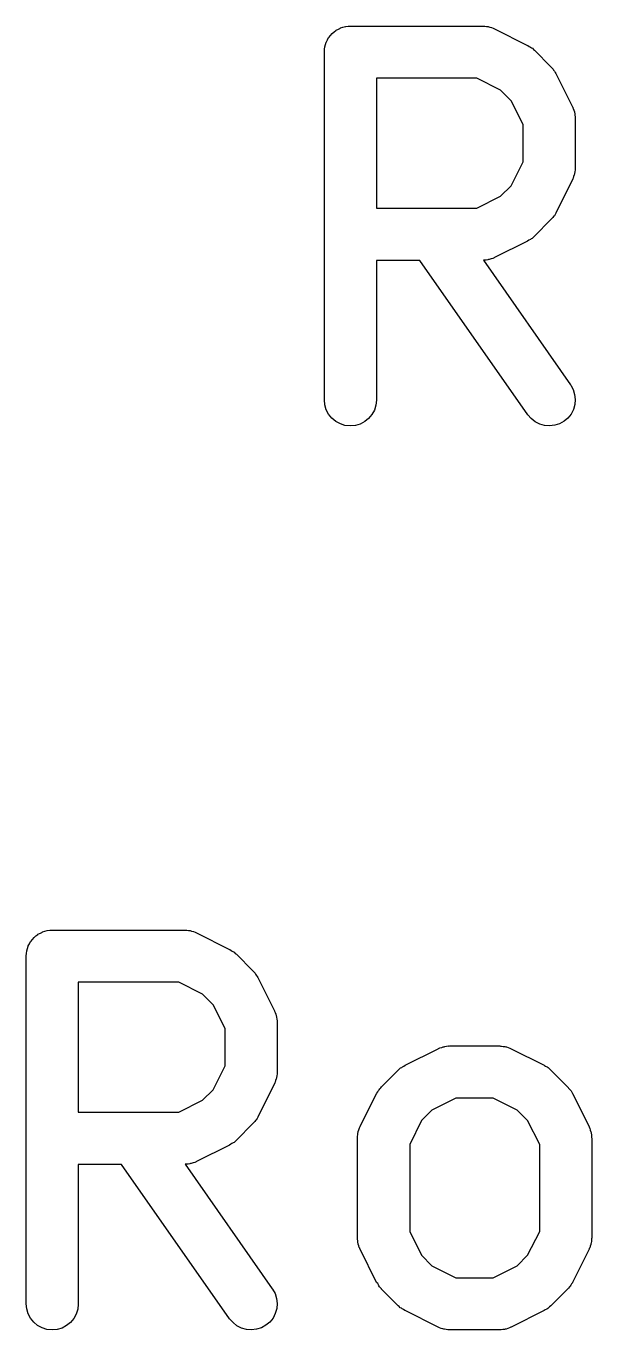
# Model space of a CAD drawing. Extents: x 70.9 to 138.2, y -84.2 to -19.9.
# Drawn here: x 117.896 to 119.523, y -51.227 to -47.477 of the extents above; entities that cross this region are included whole.
import ezdxf

# ---------------------------------------------------------------- set-up
doc = ezdxf.new("R2010")
doc.units = 0
doc.layers.add('BLACK', color=7, linetype='CONTINUOUS')

msp = doc.modelspace()

# ---------------------------------------------------------------- linework, layer by layer
at = {"layer": 'BLACK', "linetype": 'CONTINUOUS'}
for p, q in [((118.763, -47.5166), (118.766, -47.5104)), ((118.766, -47.5104), (118.767, -47.5102)), ((118.767, -47.51), (118.771, -47.5046)), ((118.767, -47.5102), (118.767, -47.51)), ((118.771, -47.5046), (118.776, -47.4992)), ((118.776, -47.4988), (118.782, -47.4944)), ((118.776, -47.499), (118.776, -47.4988)), ((118.776, -47.4992), (118.776, -47.499)), ((118.782, -47.4944), (118.787, -47.4899)), ((118.787, -47.4898), (118.788, -47.4896)), ((118.787, -47.4899), (118.787, -47.4898)), ((118.788, -47.4896), (118.794, -47.4864)), ((118.794, -47.4864), (118.8, -47.483)), ((118.8, -47.4828), (118.807, -47.4808)), ((118.8, -47.483), (118.8, -47.4828)), ((118.8, -47.483), (118.8, -47.483)), ((118.807, -47.4808), (118.814, -47.4788)), ((118.814, -47.4788), (118.815, -47.4787)), ((118.814, -47.4788), (118.814, -47.4788)), ((118.815, -47.4787), (118.822, -47.4781)), ((118.822, -47.4781), (118.829, -47.4774)), ((118.829, -47.4774), (119.21, -47.4774)), ((119.21, -47.4774), (119.211, -47.4774)), ((119.211, -47.4774), (119.213, -47.4776)), ((119.213, -47.4776), (119.215, -47.4776)), ((119.215, -47.4776), (119.22, -47.4784)), ((119.22, -47.4784), (119.225, -47.479)), ((119.225, -47.479), (119.227, -47.4797)), ((119.227, -47.4797), (119.229, -47.4801)), ((119.229, -47.4801), (119.234, -47.4819)), ((119.234, -47.4819), (119.239, -47.4834)), ((119.239, -47.4834), (119.241, -47.4845)), ((119.241, -47.4845), (119.243, -47.4853)), ((119.243, -47.4853), (119.338, -47.5329)), ((118.754, -47.5442), (118.755, -47.5373)), ((118.754, -47.5513), (118.754, -47.5442)), ((118.755, -47.5368), (118.757, -47.5301)), ((118.755, -47.537), (118.755, -47.5368)), ((118.755, -47.5373), (118.755, -47.537)), ((118.757, -47.5301), (118.759, -47.5233)), ((118.759, -47.5233), (118.76, -47.5231)), ((118.76, -47.5228), (118.763, -47.5166)), ((118.76, -47.5231), (118.76, -47.5228)), ((119.338, -47.5329), (119.339, -47.5334)), ((119.339, -47.5334), (119.343, -47.5357)), ((119.343, -47.5357), (119.346, -47.5377)), ((119.346, -47.5377), (119.349, -47.5397)), ((119.349, -47.5397), (119.352, -47.5414)), ((119.352, -47.5414), (119.355, -47.5443)), ((119.355, -47.5443), (119.358, -47.547)), ((119.358, -47.547), (119.405, -47.5946)), ((118.754, -47.5518), (118.754, -47.5513)), ((118.754, -47.5519), (118.754, -47.5518)), ((118.754, -47.5524), (118.754, -47.5519)), ((118.754, -47.5519), (118.754, -47.5519)), ((118.754, -48.5524), (118.754, -47.5524)), ((119.405, -47.5946), (119.406, -47.5953)), ((119.406, -47.5953), (119.409, -47.5986)), ((119.409, -47.5986), (119.412, -47.6017)), ((119.412, -47.6017), (119.413, -47.6043)), ((119.413, -47.6043), (119.415, -47.6068)), ((119.415, -47.6068), (119.417, -47.6105)), ((119.417, -47.6105), (119.419, -47.6141)), ((119.419, -47.6141), (119.467, -47.7093)), ((118.904, -47.6274), (118.904, -48.0012)), ((119.192, -47.6274), (118.904, -47.6274)), ((119.26, -47.6616), (119.192, -47.6274)), ((119.291, -47.692), (119.26, -47.6616)), ((119.325, -47.7606), (119.291, -47.692)), ((119.467, -47.7093), (119.468, -47.7103)), ((119.468, -47.7103), (119.468, -47.7123)), ((119.468, -47.7123), (119.469, -47.7143)), ((119.469, -47.7143), (119.471, -47.7192)), ((119.471, -47.7192), (119.473, -47.724)), ((119.473, -47.724), (119.473, -47.7262)), ((119.473, -47.7262), (119.474, -47.7283)), ((119.474, -47.7283), (119.474, -47.7334)), ((119.474, -47.7334), (119.475, -47.7385)), ((119.325, -47.868), (119.325, -47.7606)), ((119.475, -47.7385), (119.475, -47.7407)), ((119.475, -47.7407), (119.475, -47.7429)), ((119.475, -47.7429), (119.475, -47.8857)), ((119.291, -47.9365), (119.325, -47.868)), ((119.475, -47.8857), (119.475, -47.8868)), ((119.475, -47.8868), (119.475, -47.889)), ((119.467, -47.9193), (119.419, -48.0145)), ((119.468, -47.9172), (119.467, -47.9193)), ((119.469, -47.9153), (119.468, -47.9172)), ((119.47, -47.9104), (119.469, -47.9153)), ((119.472, -47.9056), (119.47, -47.9104)), ((119.473, -47.9034), (119.472, -47.9056)), ((119.474, -47.8962), (119.473, -47.9013)), ((119.473, -47.9013), (119.473, -47.9034)), ((119.475, -47.8912), (119.474, -47.8962)), ((119.475, -47.889), (119.475, -47.8912)), ((119.26, -47.9669), (119.291, -47.9365)), ((119.192, -48.0012), (119.26, -47.9669)), ((118.904, -48.0012), (119.192, -48.0012)), ((119.405, -48.034), (119.358, -48.0816)), ((119.408, -48.0307), (119.405, -48.034)), ((119.411, -48.0277), (119.408, -48.0307)), ((119.413, -48.0251), (119.411, -48.0277)), ((119.415, -48.0227), (119.413, -48.0251)), ((119.417, -48.019), (119.415, -48.0227)), ((119.419, -48.0154), (119.417, -48.019)), ((119.419, -48.0145), (119.419, -48.0154)), ((119.338, -48.0957), (119.243, -48.1433)), ((119.342, -48.0934), (119.338, -48.0957)), ((119.346, -48.0915), (119.342, -48.0934)), ((119.348, -48.0895), (119.346, -48.0915)), ((119.351, -48.0879), (119.348, -48.0895)), ((119.354, -48.085), (119.351, -48.0879)), ((119.357, -48.0823), (119.354, -48.085)), ((119.358, -48.0816), (119.357, -48.0823)), ((119.224, -48.1498), (119.219, -48.1503)), ((119.226, -48.1491), (119.224, -48.1498)), ((119.228, -48.1488), (119.226, -48.1491)), ((119.233, -48.147), (119.228, -48.1488)), ((119.238, -48.1455), (119.233, -48.147)), ((119.24, -48.1445), (119.238, -48.1455)), ((119.242, -48.1437), (119.24, -48.1445)), ((119.243, -48.1433), (119.242, -48.1437)), ((119.028, -48.1512), (118.904, -48.1512)), ((118.904, -48.1512), (118.904, -48.5524)), ((119.339, -48.5954), (119.028, -48.1512)), ((119.212, -48.151), (119.211, -48.1511)), ((119.211, -48.1511), (119.461, -48.5094)), ((119.214, -48.1511), (119.212, -48.151)), ((119.219, -48.1503), (119.214, -48.1511)), ((119.461, -48.5094), (119.462, -48.5102)), ((119.462, -48.5102), (119.469, -48.5231)), ((119.469, -48.5231), (119.473, -48.5371)), ((118.755, -48.5669), (118.754, -48.5524)), ((118.904, -48.5534), (118.902, -48.568)), ((118.904, -48.5524), (118.904, -48.5534)), ((119.473, -48.5371), (119.475, -48.5516)), ((119.475, -48.5516), (119.474, -48.5662)), ((118.759, -48.581), (118.755, -48.5669)), ((118.766, -48.5939), (118.759, -48.581)), ((118.775, -48.6052), (118.766, -48.5939)), ((118.89, -48.5948), (118.881, -48.606)), ((118.898, -48.5819), (118.89, -48.5948)), ((118.902, -48.568), (118.898, -48.5819)), ((119.348, -48.6065), (119.339, -48.5954)), ((119.463, -48.5932), (119.454, -48.6047)), ((119.47, -48.5802), (119.463, -48.5932)), ((119.474, -48.5662), (119.47, -48.5802)), ((118.787, -48.6146), (118.775, -48.6052)), ((118.8, -48.6215), (118.787, -48.6146)), ((118.813, -48.6258), (118.8, -48.6215)), ((118.828, -48.6274), (118.813, -48.6258)), ((118.843, -48.6261), (118.828, -48.6274)), ((118.857, -48.6219), (118.843, -48.6261)), ((118.87, -48.6151), (118.857, -48.6219)), ((118.881, -48.606), (118.87, -48.6151)), ((119.36, -48.6156), (119.348, -48.6065)), ((119.373, -48.6222), (119.36, -48.6156)), ((119.387, -48.6262), (119.373, -48.6222)), ((119.401, -48.6274), (119.387, -48.6262)), ((119.416, -48.6257), (119.401, -48.6274)), ((119.43, -48.6212), (119.416, -48.6257)), ((119.443, -48.6141), (119.43, -48.6212)), ((119.454, -48.6047), (119.443, -48.6141)), ((117.914, -50.1046), (117.919, -50.0992)), ((117.919, -50.0988), (117.924, -50.0944)), ((117.919, -50.099), (117.919, -50.0988)), ((117.919, -50.0992), (117.919, -50.099)), ((117.924, -50.0944), (117.93, -50.0899)), ((117.93, -50.0896), (117.937, -50.0864)), ((117.93, -50.0898), (117.93, -50.0896)), ((117.93, -50.0899), (117.93, -50.0898)), ((117.937, -50.0864), (117.943, -50.083)), ((117.943, -50.0828), (117.95, -50.0808)), ((117.943, -50.083), (117.943, -50.0828)), ((117.943, -50.083), (117.943, -50.083)), ((117.95, -50.0808), (117.957, -50.0788)), ((117.957, -50.0787), (117.964, -50.0781)), ((117.957, -50.0788), (117.957, -50.0787)), ((117.957, -50.0788), (117.957, -50.0788)), ((117.964, -50.0781), (117.971, -50.0774)), ((117.971, -50.0774), (118.352, -50.0774)), ((118.352, -50.0774), (118.353, -50.0774)), ((118.353, -50.0774), (118.356, -50.0776)), ((118.356, -50.0776), (118.358, -50.0776)), ((118.358, -50.0776), (118.363, -50.0784)), ((118.363, -50.0784), (118.368, -50.079)), ((118.368, -50.079), (118.37, -50.0797)), ((118.37, -50.0797), (118.372, -50.0801)), ((118.372, -50.0801), (118.377, -50.0819)), ((118.377, -50.0819), (118.382, -50.0834)), ((118.382, -50.0834), (118.384, -50.0845)), ((118.384, -50.0845), (118.386, -50.0853)), ((118.386, -50.0853), (118.481, -50.1329)), ((117.897, -50.1443), (117.898, -50.1373)), ((117.898, -50.1368), (117.9, -50.1301)), ((117.898, -50.137), (117.898, -50.1368)), ((117.898, -50.1373), (117.898, -50.137)), ((117.9, -50.1301), (117.902, -50.1233)), ((117.902, -50.1228), (117.906, -50.1166)), ((117.902, -50.1231), (117.902, -50.1228)), ((117.902, -50.1233), (117.902, -50.1231)), ((117.906, -50.1166), (117.909, -50.1104)), ((117.909, -50.1102), (117.91, -50.11)), ((117.909, -50.1104), (117.909, -50.1102)), ((117.91, -50.11), (117.914, -50.1046)), ((118.481, -50.1329), (118.482, -50.1334)), ((118.482, -50.1334), (118.486, -50.1357)), ((118.486, -50.1357), (118.489, -50.1377)), ((117.896, -50.1513), (117.897, -50.1443)), ((117.896, -50.1518), (117.896, -50.1513)), ((117.896, -50.1519), (117.896, -50.1518)), ((117.896, -50.1524), (117.896, -50.1519)), ((117.896, -50.1519), (117.896, -50.1519)), ((117.896, -51.1524), (117.896, -50.1524)), ((118.489, -50.1377), (118.492, -50.1397)), ((118.492, -50.1397), (118.494, -50.1414)), ((118.494, -50.1414), (118.497, -50.1443)), ((118.497, -50.1443), (118.501, -50.147)), ((118.501, -50.147), (118.548, -50.1946)), ((118.548, -50.1946), (118.549, -50.1953)), ((118.549, -50.1953), (118.552, -50.1986)), ((118.552, -50.1986), (118.555, -50.2017)), ((118.555, -50.2017), (118.556, -50.2043)), ((118.556, -50.2043), (118.558, -50.2068)), ((118.558, -50.2068), (118.56, -50.2105)), ((118.56, -50.2105), (118.562, -50.2141)), ((118.046, -50.2274), (118.046, -50.6012)), ((118.335, -50.2274), (118.046, -50.2274)), ((118.403, -50.2616), (118.335, -50.2274)), ((118.562, -50.2141), (118.61, -50.3093)), ((118.434, -50.292), (118.403, -50.2616)), ((118.468, -50.3606), (118.434, -50.292)), ((118.61, -50.3093), (118.61, -50.3103)), ((118.61, -50.3103), (118.611, -50.3123)), ((118.611, -50.3123), (118.612, -50.3143)), ((118.612, -50.3143), (118.614, -50.3192)), ((118.614, -50.3192), (118.615, -50.324)), ((118.615, -50.324), (118.616, -50.3262)), ((118.468, -50.468), (118.468, -50.3606)), ((118.616, -50.3262), (118.616, -50.3283)), ((118.616, -50.3283), (118.617, -50.3334)), ((118.617, -50.3334), (118.618, -50.3385)), ((118.618, -50.3385), (118.618, -50.3407)), ((118.618, -50.3407), (118.618, -50.3429)), ((118.618, -50.3429), (118.618, -50.4857)), ((118.986, -50.4663), (119.081, -50.4186)), ((119.081, -50.4186), (119.082, -50.4182)), ((119.082, -50.4182), (119.084, -50.4174)), ((119.084, -50.4174), (119.086, -50.4164)), ((119.086, -50.4164), (119.091, -50.4149)), ((119.091, -50.4149), (119.095, -50.4131)), ((119.095, -50.4131), (119.098, -50.4128)), ((119.098, -50.4128), (119.1, -50.4121)), ((119.1, -50.4121), (119.105, -50.4116)), ((119.105, -50.4116), (119.11, -50.4108)), ((119.11, -50.4108), (119.112, -50.4109)), ((119.112, -50.4109), (119.114, -50.4107)), ((119.114, -50.4107), (119.257, -50.4107)), ((119.257, -50.4107), (119.258, -50.4107)), ((119.258, -50.4107), (119.26, -50.411)), ((119.26, -50.411), (119.263, -50.4109)), ((119.263, -50.4109), (119.268, -50.4118)), ((119.268, -50.4118), (119.273, -50.4124)), ((119.273, -50.4124), (119.275, -50.413)), ((119.275, -50.413), (119.277, -50.4134)), ((119.277, -50.4134), (119.282, -50.4152)), ((119.282, -50.4152), (119.287, -50.4168)), ((119.287, -50.4168), (119.289, -50.4178)), ((119.289, -50.4178), (119.291, -50.4186)), ((119.291, -50.4186), (119.386, -50.4663)), ((118.434, -50.5365), (118.468, -50.468)), ((118.97, -50.4769), (118.973, -50.474)), ((118.973, -50.474), (118.976, -50.4724)), ((118.976, -50.4724), (118.978, -50.4704)), ((118.978, -50.4704), (118.982, -50.4685)), ((118.982, -50.4685), (118.986, -50.4663)), ((119.386, -50.4663), (119.387, -50.4667)), ((119.387, -50.4667), (119.39, -50.469)), ((119.39, -50.469), (119.394, -50.471)), ((119.394, -50.471), (119.397, -50.473)), ((119.397, -50.473), (119.399, -50.4747)), ((119.399, -50.4747), (119.402, -50.4776)), ((118.613, -50.5104), (118.612, -50.5153)), ((118.615, -50.5056), (118.613, -50.5104)), ((118.616, -50.5034), (118.615, -50.5056)), ((118.617, -50.4962), (118.616, -50.5013)), ((118.616, -50.5013), (118.616, -50.5034)), ((118.618, -50.4912), (118.617, -50.4962)), ((118.618, -50.4857), (118.618, -50.4868)), ((118.618, -50.4868), (118.618, -50.489)), ((118.618, -50.489), (118.618, -50.4912)), ((118.918, -50.5279), (118.966, -50.4803)), ((118.966, -50.4803), (118.967, -50.4796)), ((118.967, -50.4796), (118.97, -50.4769)), ((119.402, -50.4776), (119.405, -50.4803)), ((119.405, -50.4803), (119.453, -50.5279)), ((118.403, -50.5669), (118.434, -50.5365)), ((118.61, -50.5193), (118.562, -50.6145)), ((118.611, -50.5172), (118.61, -50.5193)), ((118.612, -50.5153), (118.611, -50.5172)), ((118.857, -50.6426), (118.904, -50.5474)), ((118.904, -50.5474), (118.905, -50.5465)), ((118.905, -50.5465), (118.907, -50.5429)), ((118.907, -50.5429), (118.909, -50.5392)), ((118.909, -50.5392), (118.911, -50.5368)), ((118.911, -50.5368), (118.913, -50.5342)), ((118.913, -50.5342), (118.916, -50.5312)), ((118.916, -50.5312), (118.918, -50.5279)), ((119.453, -50.5279), (119.454, -50.5287)), ((119.454, -50.5287), (119.456, -50.532)), ((119.456, -50.532), (119.459, -50.535)), ((119.459, -50.535), (119.461, -50.5377)), ((119.461, -50.5377), (119.463, -50.5401)), ((119.463, -50.5401), (119.465, -50.5438)), ((119.465, -50.5438), (119.467, -50.5474)), ((119.467, -50.5474), (119.515, -50.6426)), ((118.335, -50.6012), (118.403, -50.5669)), ((119.132, -50.5607), (119.063, -50.595)), ((119.239, -50.5607), (119.132, -50.5607)), ((119.308, -50.595), (119.239, -50.5607)), ((118.046, -50.6012), (118.335, -50.6012)), ((118.558, -50.6227), (118.556, -50.6251)), ((118.56, -50.619), (118.558, -50.6227)), ((118.562, -50.6154), (118.56, -50.619)), ((118.562, -50.6145), (118.562, -50.6154)), ((119.063, -50.595), (119.033, -50.6254)), ((119.338, -50.6254), (119.308, -50.595)), ((118.548, -50.634), (118.501, -50.6816)), ((118.551, -50.6307), (118.548, -50.634)), ((118.554, -50.6277), (118.551, -50.6307)), ((118.556, -50.6251), (118.554, -50.6277)), ((118.85, -50.6606), (118.851, -50.6585)), ((118.85, -50.6657), (118.85, -50.6606)), ((118.851, -50.6563), (118.853, -50.6515)), ((118.851, -50.6585), (118.851, -50.6563)), ((118.853, -50.6515), (118.855, -50.6466)), ((118.855, -50.6466), (118.856, -50.6447)), ((118.856, -50.6447), (118.857, -50.6426)), ((119.033, -50.6254), (118.999, -50.6939)), ((119.373, -50.6939), (119.338, -50.6254)), ((119.515, -50.6426), (119.515, -50.6436)), ((119.515, -50.6436), (119.516, -50.6457)), ((119.516, -50.6457), (119.517, -50.6476)), ((119.517, -50.6476), (119.518, -50.6525)), ((119.518, -50.6525), (119.52, -50.6573)), ((119.52, -50.6573), (119.521, -50.6595)), ((119.521, -50.6595), (119.521, -50.6616)), ((119.521, -50.6616), (119.522, -50.6667)), ((118.481, -50.6957), (118.386, -50.7433)), ((118.485, -50.6934), (118.481, -50.6957)), ((118.488, -50.6915), (118.485, -50.6934)), ((118.491, -50.6895), (118.488, -50.6915)), ((118.494, -50.6879), (118.491, -50.6895)), ((118.497, -50.685), (118.494, -50.6879)), ((118.5, -50.6823), (118.497, -50.685)), ((118.501, -50.6816), (118.5, -50.6823)), ((118.849, -50.6707), (118.85, -50.6657)), ((118.849, -50.6729), (118.849, -50.6707)), ((118.849, -50.6751), (118.849, -50.6729)), ((118.849, -50.6762), (118.849, -50.6751)), ((118.849, -50.9619), (118.849, -50.6762)), ((118.999, -50.6939), (118.999, -50.9442)), ((119.373, -50.9442), (119.373, -50.6939)), ((119.522, -50.6667), (119.522, -50.6718)), ((119.522, -50.6718), (119.522, -50.674)), ((119.522, -50.674), (119.523, -50.6762)), ((119.523, -50.6762), (119.523, -50.9619)), ((118.17, -50.7512), (118.046, -50.7512)), ((118.046, -50.7512), (118.046, -51.1524)), ((118.481, -51.1954), (118.17, -50.7512)), ((118.355, -50.751), (118.353, -50.7511)), ((118.353, -50.7511), (118.604, -51.1094)), ((118.357, -50.7511), (118.355, -50.751)), ((118.362, -50.7503), (118.357, -50.7511)), ((118.367, -50.7498), (118.362, -50.7503)), ((118.369, -50.7491), (118.367, -50.7498)), ((118.371, -50.7488), (118.369, -50.7491)), ((118.376, -50.747), (118.371, -50.7488)), ((118.381, -50.7455), (118.376, -50.747)), ((118.383, -50.7445), (118.381, -50.7455)), ((118.385, -50.7437), (118.383, -50.7445)), ((118.386, -50.7433), (118.385, -50.7437)), ((118.849, -50.9641), (118.849, -50.9619)), ((118.999, -50.9442), (119.033, -51.0127)), ((119.338, -51.0127), (119.373, -50.9442)), ((119.523, -50.9619), (119.523, -50.963)), ((118.849, -50.9663), (118.849, -50.9641)), ((118.85, -50.9714), (118.849, -50.9663)), ((118.85, -50.9765), (118.85, -50.9714)), ((118.851, -50.9786), (118.85, -50.9765)), ((118.851, -50.9808), (118.851, -50.9786)), ((118.853, -50.9856), (118.851, -50.9808)), ((118.854, -50.9905), (118.853, -50.9856)), ((118.856, -50.9924), (118.854, -50.9905)), ((118.856, -50.9945), (118.856, -50.9924)), ((118.857, -50.9954), (118.856, -50.9945)), ((118.904, -51.0907), (118.857, -50.9954)), ((119.515, -50.9954), (119.467, -51.0907)), ((119.517, -50.9915), (119.515, -50.9934)), ((119.515, -50.9934), (119.515, -50.9954)), ((119.518, -50.9866), (119.517, -50.9915)), ((119.52, -50.9818), (119.518, -50.9866)), ((119.521, -50.9775), (119.52, -50.9796)), ((119.52, -50.9796), (119.52, -50.9818)), ((119.522, -50.9724), (119.521, -50.9775)), ((119.523, -50.963), (119.522, -50.9651)), ((119.522, -50.9651), (119.522, -50.9674)), ((119.522, -50.9674), (119.522, -50.9724)), ((119.033, -51.0127), (119.063, -51.0431)), ((119.308, -51.0431), (119.338, -51.0127)), ((119.063, -51.0431), (119.132, -51.0774)), ((119.239, -51.0774), (119.308, -51.0431)), ((118.604, -51.1094), (118.605, -51.1102)), ((118.605, -51.1102), (118.612, -51.1231)), ((118.907, -51.0943), (118.904, -51.0907)), ((118.909, -51.098), (118.907, -51.0943)), ((118.91, -51.1004), (118.909, -51.098)), ((118.912, -51.1031), (118.91, -51.1004)), ((118.915, -51.1061), (118.912, -51.1031)), ((118.918, -51.1094), (118.915, -51.1061)), ((118.918, -51.1102), (118.918, -51.1094)), ((118.966, -51.1578), (118.918, -51.1102)), ((119.132, -51.0774), (119.239, -51.0774)), ((119.453, -51.1102), (119.405, -51.1578)), ((119.456, -51.1069), (119.453, -51.1102)), ((119.459, -51.1039), (119.456, -51.1069)), ((119.46, -51.1013), (119.459, -51.1039)), ((119.462, -51.0989), (119.46, -51.1013)), ((119.464, -51.0952), (119.462, -51.0989)), ((119.467, -51.0916), (119.464, -51.0952)), ((119.467, -51.0907), (119.467, -51.0916)), ((118.612, -51.1231), (118.616, -51.1371)), ((118.616, -51.1371), (118.618, -51.1516)), ((117.898, -51.1669), (117.896, -51.1524)), ((117.902, -51.181), (117.898, -51.1669)), ((117.909, -51.1939), (117.902, -51.181)), ((118.04, -51.1819), (118.033, -51.1948)), ((118.045, -51.168), (118.04, -51.1819)), ((118.046, -51.1534), (118.045, -51.168)), ((118.046, -51.1524), (118.046, -51.1534)), ((118.612, -51.1802), (118.606, -51.1932)), ((118.617, -51.1662), (118.612, -51.1802)), ((118.618, -51.1516), (118.617, -51.1662)), ((118.969, -51.1605), (118.966, -51.1578)), ((118.972, -51.1634), (118.969, -51.1605)), ((118.975, -51.1651), (118.972, -51.1634)), ((118.977, -51.1671), (118.975, -51.1651)), ((118.981, -51.1691), (118.977, -51.1671)), ((118.985, -51.1714), (118.981, -51.1691)), ((118.986, -51.1718), (118.985, -51.1714)), ((119.081, -51.2195), (118.986, -51.1718)), ((119.386, -51.1718), (119.291, -51.2195)), ((119.389, -51.1696), (119.386, -51.1718)), ((119.393, -51.1677), (119.389, -51.1696)), ((119.396, -51.1657), (119.393, -51.1677)), ((119.398, -51.1641), (119.396, -51.1657)), ((119.401, -51.1612), (119.398, -51.1641)), ((119.405, -51.1585), (119.401, -51.1612)), ((119.405, -51.1578), (119.405, -51.1585)), ((117.918, -51.2052), (117.909, -51.1939)), ((117.929, -51.2146), (117.918, -51.2052)), ((117.942, -51.2215), (117.929, -51.2146)), ((117.956, -51.2258), (117.942, -51.2215)), ((118, -51.2219), (117.985, -51.2261)), ((118.012, -51.2151), (118, -51.2219)), ((118.024, -51.206), (118.012, -51.2151)), ((118.033, -51.1948), (118.024, -51.206)), ((118.491, -51.2065), (118.481, -51.1954)), ((118.502, -51.2156), (118.491, -51.2065)), ((118.515, -51.2222), (118.502, -51.2156)), ((118.53, -51.2262), (118.515, -51.2222)), ((118.573, -51.2212), (118.559, -51.2257)), ((118.585, -51.2141), (118.573, -51.2212)), ((118.597, -51.2047), (118.585, -51.2141)), ((118.606, -51.1932), (118.597, -51.2047)), ((119.083, -51.2203), (119.081, -51.2195)), ((119.085, -51.2213), (119.083, -51.2203)), ((119.09, -51.2229), (119.085, -51.2213)), ((119.094, -51.2247), (119.09, -51.2229)), ((119.097, -51.2251), (119.094, -51.2247)), ((119.276, -51.225), (119.274, -51.2253)), ((119.281, -51.2232), (119.276, -51.225)), ((119.286, -51.2217), (119.281, -51.2232)), ((119.288, -51.2207), (119.286, -51.2217)), ((119.29, -51.2199), (119.288, -51.2207)), ((119.291, -51.2195), (119.29, -51.2199)), ((117.971, -51.2274), (117.956, -51.2258)), ((117.985, -51.2261), (117.971, -51.2274)), ((118.544, -51.2274), (118.53, -51.2262)), ((118.559, -51.2257), (118.544, -51.2274)), ((119.099, -51.2257), (119.097, -51.2251)), ((119.104, -51.2263), (119.099, -51.2257)), ((119.109, -51.2272), (119.104, -51.2263)), ((119.111, -51.2271), (119.109, -51.2272)), ((119.113, -51.2274), (119.111, -51.2271)), ((119.114, -51.2274), (119.113, -51.2274)), ((119.257, -51.2274), (119.114, -51.2274)), ((119.259, -51.2272), (119.257, -51.2274)), ((119.262, -51.2273), (119.259, -51.2272)), ((119.267, -51.2265), (119.262, -51.2273)), ((119.272, -51.226), (119.267, -51.2265)), ((119.274, -51.2253), (119.272, -51.226))]:
    msp.add_line(p, q, dxfattribs=at)

doc.saveas('drawing.dxf')
